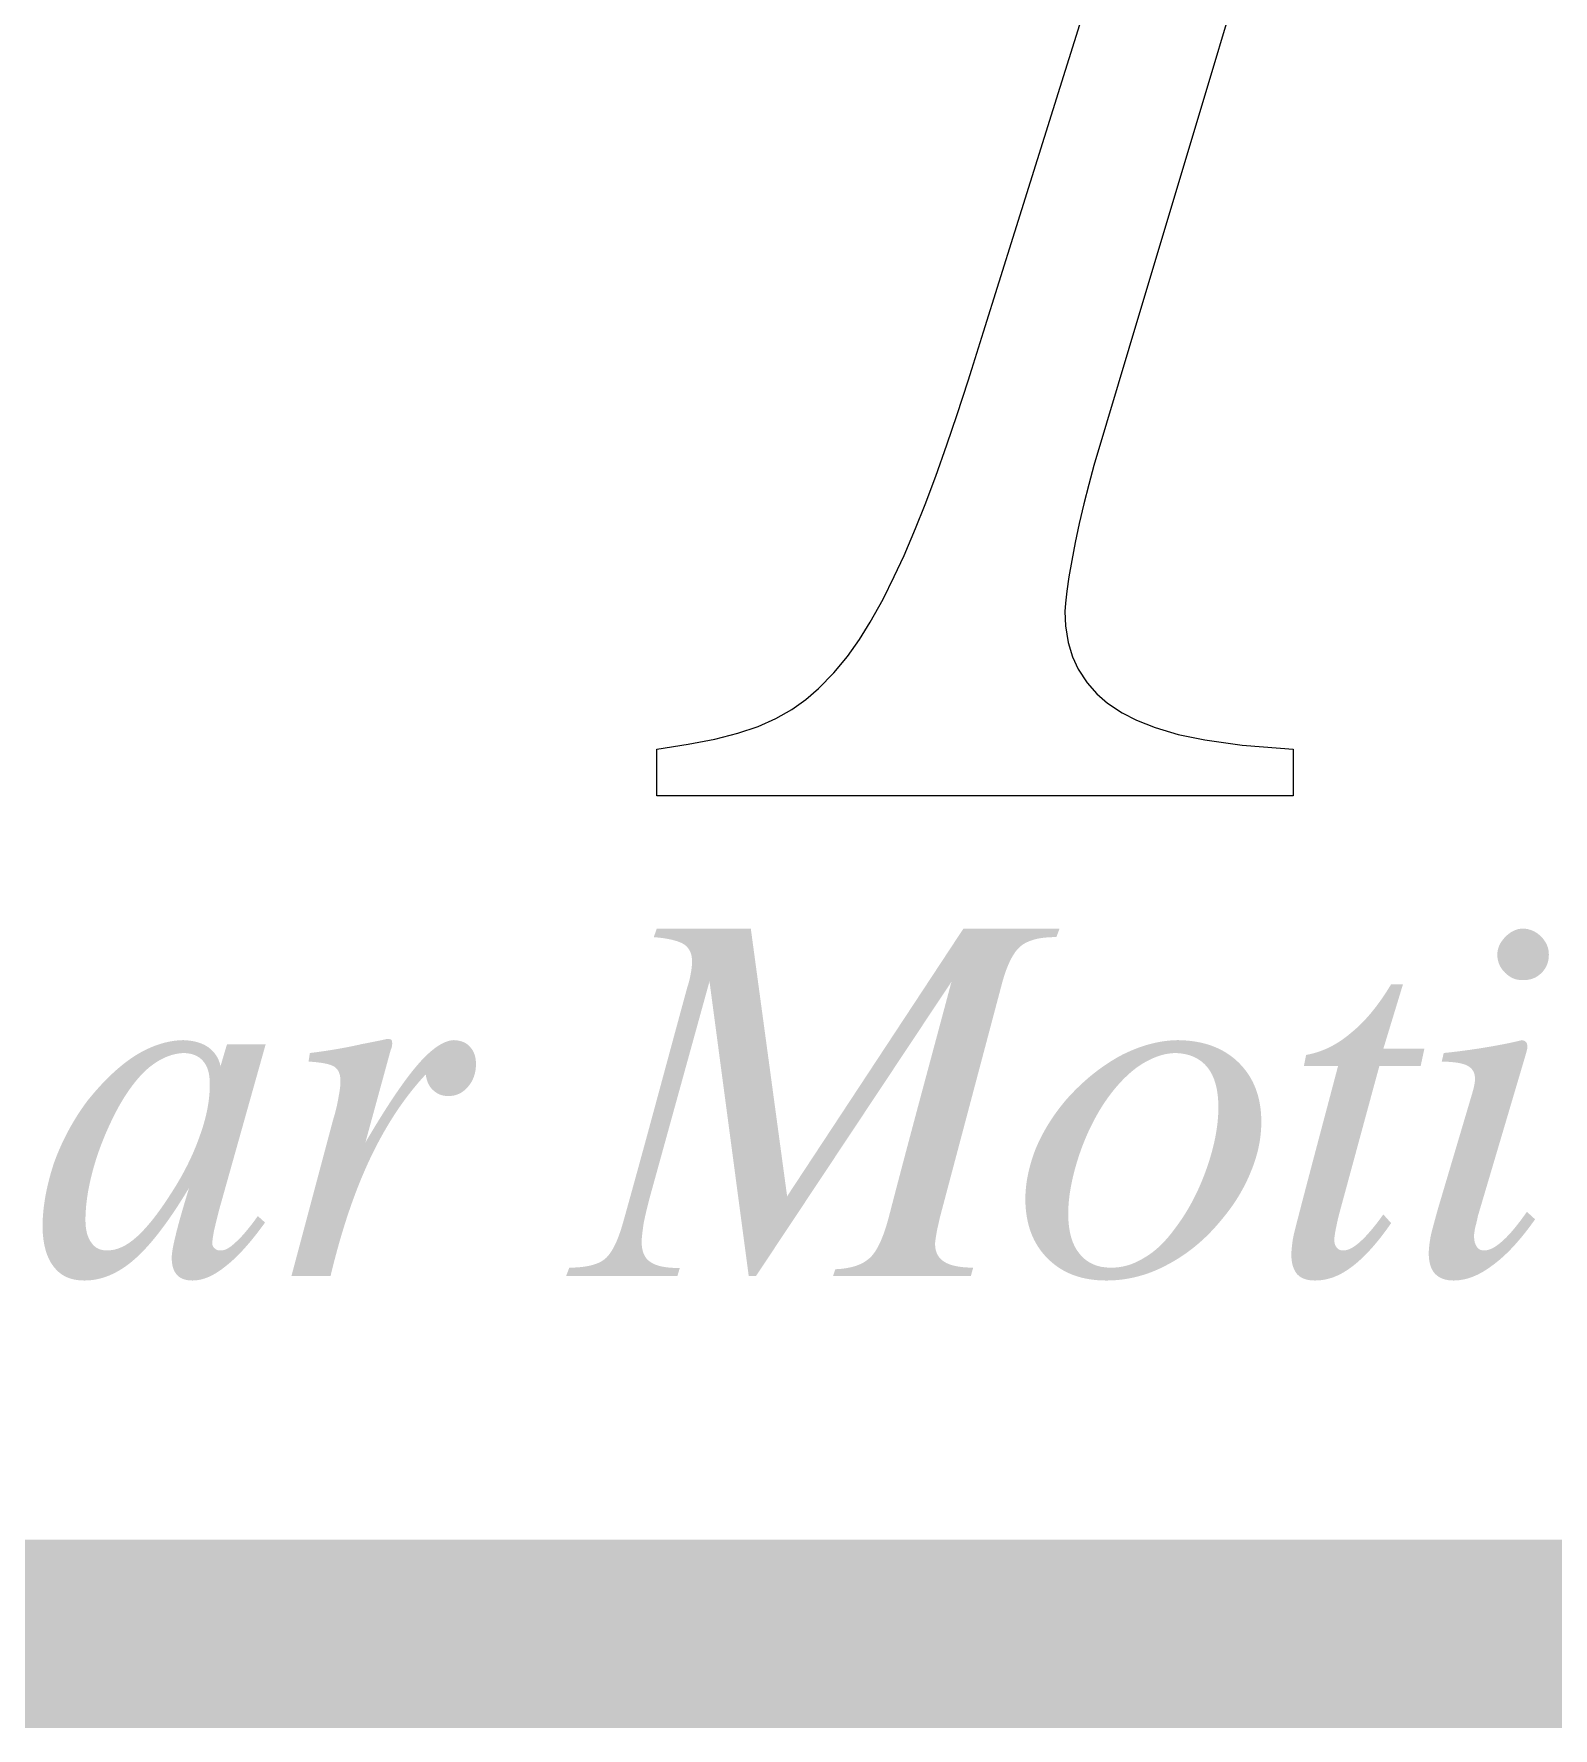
# Model space of a CAD drawing. Header units: millimetres. Extents: x 1167 to 1422, y 250 to 431.
# Drawn here: x 1287.38 to 1294.2, y 249.58 to 257.18 of the extents above; entities that cross this region are included whole.
import ezdxf

# ---------------------------------------------------------------- set-up
doc = ezdxf.new("R2010")
doc.units = ezdxf.units.MM
doc.header["$LTSCALE"] = 10
doc.layers.get('0').update_dxf_attribs({"linetype": 'CONTINUOUS'})

msp = doc.modelspace()

# ---------------------------------------------------------------- hatches: boundary and pattern name
h = msp.add_hatch(color=4)
edge = h.paths.add_edge_path()
edge.add_spline(control_points=[(1290.5988, 253.1628), (1290.4582, 253.1628), (1290.3175, 253.1628), (1290.1769, 253.1628)], knot_values=[0, 0, 0, 0, 1, 1, 1, 1], degree=3, periodic=0)
edge.add_spline(control_points=[(1290.1769, 253.1628), (1290.1725, 253.1499), (1290.1681, 253.137), (1290.1637, 253.124)], knot_values=[0, 0, 0, 0, 1, 1, 1, 1], degree=3, periodic=0)
edge.add_spline(control_points=[(1290.1637, 253.124), (1290.2262, 253.1194), (1290.2709, 253.1083), (1290.2971, 253.0931)], knot_values=[0, 0, 0, 0, 1, 1, 1, 1], degree=3, periodic=0)
edge.add_spline(control_points=[(1290.2971, 253.0931), (1290.3234, 253.0761), (1290.3353, 253.0498), (1290.3353, 252.9978), (1290.3333, 252.9794), (1290.3293, 252.9604)], knot_values=[0, 0, 0, 0, 0.670886, 0.670886, 1, 1, 1, 1], degree=3, periodic=0)
edge.add_spline(control_points=[(1290.3293, 252.9604), (1290.3261, 252.94), (1290.3208, 252.9196), (1290.3136, 252.8979)], knot_values=[0, 0, 0, 0, 1, 1, 1, 1], degree=3, periodic=0)
edge.add_spline(control_points=[(1290.3136, 252.8979), (1290.2174, 252.5457), (1290.1236, 252.1927), (1290.0007, 251.7544), (1289.9717, 251.7006), (1289.9094, 251.6538), (1289.8575, 251.6413), (1289.7845, 251.6413)], knot_values=[0, 0, 0, 0, 0.666954, 0.666954, 0.831512, 0.831512, 1, 1, 1, 1], degree=3, periodic=0)
edge.add_spline(control_points=[(1289.7845, 251.6413), (1289.7797, 251.6286), (1289.7749, 251.6159), (1289.77, 251.6032)], knot_values=[0, 0, 0, 0, 1, 1, 1, 1], degree=3, periodic=0)
edge.add_spline(control_points=[(1289.77, 251.6032), (1289.9365, 251.6032), (1290.103, 251.6032), (1290.2695, 251.6032)], knot_values=[0, 0, 0, 0, 1, 1, 1, 1], degree=3, periodic=0)
edge.add_spline(control_points=[(1290.2695, 251.6032), (1290.273, 251.6153), (1290.2765, 251.6273), (1290.2801, 251.6394)], knot_values=[0, 0, 0, 0, 1, 1, 1, 1], degree=3, periodic=0)
edge.add_spline(control_points=[(1290.2801, 251.6394), (1290.2176, 251.6394), (1290.1729, 251.6486), (1290.148, 251.667)], knot_values=[0, 0, 0, 0, 1, 1, 1, 1], degree=3, periodic=0)
edge.add_spline(control_points=[(1290.148, 251.667), (1290.1223, 251.6834), (1290.1092, 251.7136), (1290.1092, 251.7774), (1290.1131, 251.8043), (1290.1177, 251.8378)], knot_values=[0, 0, 0, 0, 0.680412, 0.680412, 1, 1, 1, 1], degree=3, periodic=0)
edge.add_spline(control_points=[(1290.1177, 251.8378), (1290.1236, 251.8687), (1290.1322, 251.9049), (1290.142, 251.9436)], knot_values=[0, 0, 0, 0, 1, 1, 1, 1], degree=3, periodic=0)
edge.add_spline(control_points=[(1290.142, 251.9436), (1290.2325, 252.271), (1290.323, 252.5983), (1290.4135, 252.9256)], knot_values=[0, 0, 0, 0, 1, 1, 1, 1], degree=3, periodic=0)
edge.add_spline(control_points=[(1290.4135, 252.9256), (1290.4722, 252.4848), (1290.5309, 252.044), (1290.5896, 251.6032)], knot_values=[0, 0, 0, 0, 1, 1, 1, 1], degree=3, periodic=0)
edge.add_spline(control_points=[(1290.5896, 251.6032), (1290.6003, 251.6032), (1290.6111, 251.6032), (1290.6218, 251.6032)], knot_values=[0, 0, 0, 0, 1, 1, 1, 1], degree=3, periodic=0)
edge.add_spline(control_points=[(1290.6218, 251.6032), (1290.9143, 252.0435), (1291.2068, 252.4839), (1291.4992, 252.9242)], knot_values=[0, 0, 0, 0, 1, 1, 1, 1], degree=3, periodic=0)
edge.add_spline(control_points=[(1291.4992, 252.9242), (1291.4061, 252.5746), (1291.3105, 252.2256), (1291.1949, 251.7787), (1291.166, 251.7149), (1291.1325, 251.6847)], knot_values=[0, 0, 0, 0, 0.783829, 0.783829, 1, 1, 1, 1], degree=3, periodic=0)
edge.add_spline(control_points=[(1291.1325, 251.6847), (1291.0996, 251.6538), (1291.0477, 251.6367), (1290.978, 251.6341)], knot_values=[0, 0, 0, 0, 1, 1, 1, 1], degree=3, periodic=0)
edge.add_spline(control_points=[(1290.978, 251.6341), (1290.9745, 251.6238), (1290.971, 251.6135), (1290.9675, 251.6032)], knot_values=[0, 0, 0, 0, 1, 1, 1, 1], degree=3, periodic=0)
edge.add_spline(control_points=[(1290.9675, 251.6032), (1291.1737, 251.6032), (1291.3798, 251.6032), (1291.586, 251.6032)], knot_values=[0, 0, 0, 0, 1, 1, 1, 1], degree=3, periodic=0)
edge.add_spline(control_points=[(1291.586, 251.6032), (1291.5895, 251.6159), (1291.593, 251.6286), (1291.5965, 251.6413)], knot_values=[0, 0, 0, 0, 1, 1, 1, 1], degree=3, periodic=0)
edge.add_spline(control_points=[(1291.5965, 251.6413), (1291.5354, 251.6413), (1291.492, 251.6512), (1291.4657, 251.6683)], knot_values=[0, 0, 0, 0, 1, 1, 1, 1], degree=3, periodic=0)
edge.add_spline(control_points=[(1291.4657, 251.6683), (1291.4394, 251.6847), (1291.4256, 251.7116), (1291.4256, 251.757), (1291.4282, 251.7715), (1291.4309, 251.7885)], knot_values=[0, 0, 0, 0, 0.782609, 0.782609, 1, 1, 1, 1], degree=3, periodic=0)
edge.add_spline(control_points=[(1291.4309, 251.7885), (1291.4328, 251.805), (1291.4394, 251.8306), (1291.4473, 251.8668)], knot_values=[0, 0, 0, 0, 1, 1, 1, 1], degree=3, periodic=0)
edge.add_spline(control_points=[(1291.4473, 251.8668), (1291.5408, 252.2192), (1291.6344, 252.5717), (1291.7279, 252.9242)], knot_values=[0, 0, 0, 0, 1, 1, 1, 1], degree=3, periodic=0)
edge.add_spline(control_points=[(1291.7279, 252.9242), (1291.7496, 253.0011), (1291.7759, 253.0544), (1291.8075, 253.082)], knot_values=[0, 0, 0, 0, 1, 1, 1, 1], degree=3, periodic=0)
edge.add_spline(control_points=[(1291.8075, 253.082), (1291.8384, 253.1083), (1291.887, 253.1227), (1291.9521, 253.124)], knot_values=[0, 0, 0, 0, 1, 1, 1, 1], degree=3, periodic=0)
edge.add_spline(control_points=[(1291.9521, 253.124), (1291.958, 253.124), (1291.9639, 253.124), (1291.9698, 253.124)], knot_values=[0, 0, 0, 0, 1, 1, 1, 1], degree=3, periodic=0)
edge.add_spline(control_points=[(1291.9698, 253.124), (1291.9746, 253.137), (1291.9794, 253.1499), (1291.9843, 253.1628)], knot_values=[0, 0, 0, 0, 1, 1, 1, 1], degree=3, periodic=0)
edge.add_spline(control_points=[(1291.9843, 253.1628), (1291.8405, 253.1628), (1291.6968, 253.1628), (1291.5531, 253.1628)], knot_values=[0, 0, 0, 0, 1, 1, 1, 1], degree=3, periodic=0)
edge.add_spline(control_points=[(1291.5531, 253.1628), (1291.2893, 252.7623), (1291.0256, 252.3619), (1290.7618, 251.9614)], knot_values=[0, 0, 0, 0, 1, 1, 1, 1], degree=3, periodic=0)
edge.add_spline(control_points=[(1290.7618, 251.9614), (1290.7075, 252.3619), (1290.6531, 252.7623), (1290.5988, 253.1628)], knot_values=[0, 0, 0, 0, 1, 1, 1, 1], degree=3, periodic=0)
h = msp.add_hatch(color=4)
edge = h.paths.add_edge_path()
edge.add_spline(control_points=[(1294.1459, 252.963), (1294.1682, 252.9847), (1294.1794, 253.0123), (1294.1794, 253.0761), (1294.1682, 253.1023), (1294.1446, 253.1267)], knot_values=[0, 0, 0, 0, 0.525773, 0.525773, 1, 1, 1, 1], degree=3, periodic=0)
edge.add_spline(control_points=[(1294.1446, 253.1267), (1294.1216, 253.1497), (1294.094, 253.1615), (1294.0624, 253.1628)], knot_values=[0, 0, 0, 0, 1, 1, 1, 1], degree=3, periodic=0)
edge.add_spline(control_points=[(1294.0624, 253.1628), (1294.0335, 253.1615), (1294.0085, 253.1497), (1293.9842, 253.1254)], knot_values=[0, 0, 0, 0, 1, 1, 1, 1], degree=3, periodic=0)
edge.add_spline(control_points=[(1293.9842, 253.1254), (1293.9606, 253.101), (1293.9481, 253.0747), (1293.9481, 253.0136), (1293.9606, 252.986), (1293.9829, 252.9643)], knot_values=[0, 0, 0, 0, 0.473118, 0.473118, 1, 1, 1, 1], degree=3, periodic=0)
edge.add_spline(control_points=[(1293.9829, 252.9643), (1294.0059, 252.9413), (1294.0322, 252.9302), (1294.0624, 252.9315)], knot_values=[0, 0, 0, 0, 1, 1, 1, 1], degree=3, periodic=0)
edge.add_spline(control_points=[(1294.0624, 252.9315), (1294.0959, 252.9302), (1294.1242, 252.9413), (1294.1459, 252.963)], knot_values=[0, 0, 0, 0, 1, 1, 1, 1], degree=3, periodic=0)
h = msp.add_hatch(color=4)
edge = h.paths.add_edge_path()
edge.add_spline(control_points=[(1293.4367, 252.6232), (1293.4661, 252.7196), (1293.4955, 252.816), (1293.5248, 252.9124)], knot_values=[0, 0, 0, 0, 1, 1, 1, 1], degree=3, periodic=0)
edge.add_spline(control_points=[(1293.5248, 252.9124), (1293.5071, 252.9124), (1293.4893, 252.9124), (1293.4716, 252.9124)], knot_values=[0, 0, 0, 0, 1, 1, 1, 1], degree=3, periodic=0)
edge.add_spline(control_points=[(1293.4716, 252.9124), (1293.4137, 252.8158), (1293.3526, 252.7428), (1293.2889, 252.6922)], knot_values=[0, 0, 0, 0, 1, 1, 1, 1], degree=3, periodic=0)
edge.add_spline(control_points=[(1293.2889, 252.6922), (1293.2264, 252.639), (1293.16, 252.6081), (1293.0904, 252.5956)], knot_values=[0, 0, 0, 0, 1, 1, 1, 1], degree=3, periodic=0)
edge.add_spline(control_points=[(1293.0904, 252.5956), (1293.0871, 252.5792), (1293.0838, 252.5628), (1293.0805, 252.5463)], knot_values=[0, 0, 0, 0, 1, 1, 1, 1], degree=3, periodic=0)
edge.add_spline(control_points=[(1293.0805, 252.5463), (1293.1316, 252.5463), (1293.1826, 252.5463), (1293.2337, 252.5463)], knot_values=[0, 0, 0, 0, 1, 1, 1, 1], degree=3, periodic=0)
edge.add_spline(control_points=[(1293.2337, 252.5463), (1293.1697, 252.3034), (1293.1043, 252.0608), (1293.0358, 251.7945), (1293.0312, 251.7741), (1293.0286, 251.7544)], knot_values=[0, 0, 0, 0, 0.913628, 0.913628, 1, 1, 1, 1], degree=3, periodic=0)
edge.add_spline(control_points=[(1293.0286, 251.7544), (1293.0266, 251.734), (1293.024, 251.7162), (1293.024, 251.6597), (1293.0339, 251.6308), (1293.0503, 251.6117)], knot_values=[0, 0, 0, 0, 0.27907, 0.27907, 1, 1, 1, 1], degree=3, periodic=0)
edge.add_spline(control_points=[(1293.0503, 251.6117), (1293.0687, 251.592), (1293.095, 251.5835), (1293.1863, 251.5835), (1293.2415, 251.6032), (1293.2974, 251.6466)], knot_values=[0, 0, 0, 0, 0.395683, 0.395683, 1, 1, 1, 1], degree=3, periodic=0)
edge.add_spline(control_points=[(1293.2974, 251.6466), (1293.3526, 251.6886), (1293.4118, 251.7537), (1293.4716, 251.8411)], knot_values=[0, 0, 0, 0, 1, 1, 1, 1], degree=3, periodic=0)
edge.add_spline(control_points=[(1293.4716, 251.8411), (1293.46, 251.854), (1293.4484, 251.867), (1293.4367, 251.8799)], knot_values=[0, 0, 0, 0, 1, 1, 1, 1], degree=3, periodic=0)
edge.add_spline(control_points=[(1293.4367, 251.8799), (1293.396, 251.8234), (1293.3612, 251.7826), (1293.3322, 251.757)], knot_values=[0, 0, 0, 0, 1, 1, 1, 1], degree=3, periodic=0)
edge.add_spline(control_points=[(1293.3322, 251.757), (1293.3033, 251.7307), (1293.2777, 251.7176), (1293.2573, 251.7189)], knot_values=[0, 0, 0, 0, 1, 1, 1, 1], degree=3, periodic=0)
edge.add_spline(control_points=[(1293.2573, 251.7189), (1293.2455, 251.7176), (1293.2356, 251.7208), (1293.2284, 251.7307)], knot_values=[0, 0, 0, 0, 1, 1, 1, 1], degree=3, periodic=0)
edge.add_spline(control_points=[(1293.2284, 251.7307), (1293.2212, 251.7379), (1293.2166, 251.7498), (1293.2166, 251.7761), (1293.2192, 251.7905), (1293.2225, 251.8102)], knot_values=[0, 0, 0, 0, 0.65, 0.65, 1, 1, 1, 1], degree=3, periodic=0)
edge.add_spline(control_points=[(1293.2225, 251.8102), (1293.2264, 251.8293), (1293.231, 251.851), (1293.2369, 251.876)], knot_values=[0, 0, 0, 0, 1, 1, 1, 1], degree=3, periodic=0)
edge.add_spline(control_points=[(1293.2369, 251.876), (1293.2976, 252.0994), (1293.3583, 252.3229), (1293.419, 252.5463)], knot_values=[0, 0, 0, 0, 1, 1, 1, 1], degree=3, periodic=0)
edge.add_spline(control_points=[(1293.419, 252.5463), (1293.4808, 252.5463), (1293.5426, 252.5463), (1293.6043, 252.5463)], knot_values=[0, 0, 0, 0, 1, 1, 1, 1], degree=3, periodic=0)
edge.add_spline(control_points=[(1293.6043, 252.5463), (1293.6098, 252.572), (1293.6153, 252.5976), (1293.6208, 252.6232)], knot_values=[0, 0, 0, 0, 1, 1, 1, 1], degree=3, periodic=0)
edge.add_spline(control_points=[(1293.6208, 252.6232), (1293.5594, 252.6232), (1293.4981, 252.6232), (1293.4367, 252.6232)], knot_values=[0, 0, 0, 0, 1, 1, 1, 1], degree=3, periodic=0)
h = msp.add_hatch(color=4)
edge = h.paths.add_edge_path()
edge.add_spline(control_points=[(1288.4221, 252.6429), (1288.3642, 252.6429), (1288.3064, 252.6429), (1288.2486, 252.6429)], knot_values=[0, 0, 0, 0, 1, 1, 1, 1], degree=3, periodic=0)
edge.add_spline(control_points=[(1288.2486, 252.6429), (1288.2389, 252.6103), (1288.2293, 252.5777), (1288.2196, 252.545)], knot_values=[0, 0, 0, 0, 1, 1, 1, 1], degree=3, periodic=0)
edge.add_spline(control_points=[(1288.2196, 252.545), (1288.2124, 252.5812), (1288.1933, 252.6094), (1288.1644, 252.6305)], knot_values=[0, 0, 0, 0, 1, 1, 1, 1], degree=3, periodic=0)
edge.add_spline(control_points=[(1288.1644, 252.6305), (1288.1355, 252.6502), (1288.098, 252.6607), (1288.0527, 252.662)], knot_values=[0, 0, 0, 0, 1, 1, 1, 1], degree=3, periodic=0)
edge.add_spline(control_points=[(1288.0527, 252.662), (1287.9804, 252.6607), (1287.9081, 252.637), (1287.8345, 252.591)], knot_values=[0, 0, 0, 0, 1, 1, 1, 1], degree=3, periodic=0)
edge.add_spline(control_points=[(1287.8345, 252.591), (1287.7629, 252.5444), (1287.6919, 252.4767), (1287.6216, 252.3886)], knot_values=[0, 0, 0, 0, 1, 1, 1, 1], degree=3, periodic=0)
edge.add_spline(control_points=[(1287.6216, 252.3886), (1287.5591, 252.3045), (1287.5098, 252.2131), (1287.4737, 252.1145)], knot_values=[0, 0, 0, 0, 1, 1, 1, 1], degree=3, periodic=0)
edge.add_spline(control_points=[(1287.4737, 252.1145), (1287.4402, 252.0146), (1287.4218, 251.918), (1287.4211, 251.8267)], knot_values=[0, 0, 0, 0, 1, 1, 1, 1], degree=3, periodic=0)
edge.add_spline(control_points=[(1287.4211, 251.8267), (1287.4218, 251.7471), (1287.4388, 251.6873), (1287.4704, 251.6466)], knot_values=[0, 0, 0, 0, 1, 1, 1, 1], degree=3, periodic=0)
edge.add_spline(control_points=[(1287.4704, 251.6466), (1287.5026, 251.6032), (1287.5486, 251.5835), (1287.6853, 251.5835), (1287.7599, 251.6141), (1287.9068, 251.7425), (1287.9889, 251.8497), (1288.079, 252.0002)], knot_values=[0, 0, 0, 0, 0.281404, 0.281404, 0.643209, 0.643209, 1, 1, 1, 1], degree=3, periodic=0)
edge.add_spline(control_points=[(1288.079, 252.0002), (1288.0488, 251.9016), (1288.0284, 251.8293), (1288.0179, 251.7846)], knot_values=[0, 0, 0, 0, 1, 1, 1, 1], degree=3, periodic=0)
edge.add_spline(control_points=[(1288.0179, 251.7846), (1288.0067, 251.7392), (1288.0008, 251.7064), (1288.0008, 251.6499), (1288.0093, 251.6249), (1288.0251, 251.6078)], knot_values=[0, 0, 0, 0, 0.360465, 0.360465, 1, 1, 1, 1], degree=3, periodic=0)
edge.add_spline(control_points=[(1288.0251, 251.6078), (1288.0415, 251.5907), (1288.0645, 251.5835), (1288.1408, 251.5835), (1288.1901, 251.6045), (1288.2439, 251.6486)], knot_values=[0, 0, 0, 0, 0.396552, 0.396552, 1, 1, 1, 1], degree=3, periodic=0)
edge.add_spline(control_points=[(1288.2439, 251.6486), (1288.2992, 251.6919), (1288.357, 251.757), (1288.4194, 251.8437)], knot_values=[0, 0, 0, 0, 1, 1, 1, 1], degree=3, periodic=0)
edge.add_spline(control_points=[(1288.4194, 251.8437), (1288.4087, 251.8534), (1288.398, 251.863), (1288.3872, 251.8727)], knot_values=[0, 0, 0, 0, 1, 1, 1, 1], degree=3, periodic=0)
edge.add_spline(control_points=[(1288.3872, 251.8727), (1288.3465, 251.8161), (1288.3123, 251.7761), (1288.286, 251.7537)], knot_values=[0, 0, 0, 0, 1, 1, 1, 1], degree=3, periodic=0)
edge.add_spline(control_points=[(1288.286, 251.7537), (1288.261, 251.7294), (1288.2393, 251.7176), (1288.2223, 251.7189)], knot_values=[0, 0, 0, 0, 1, 1, 1, 1], degree=3, periodic=0)
edge.add_spline(control_points=[(1288.2223, 251.7189), (1288.2117, 251.7176), (1288.2019, 251.7195), (1288.1947, 251.7268)], knot_values=[0, 0, 0, 0, 1, 1, 1, 1], degree=3, periodic=0)
edge.add_spline(control_points=[(1288.1947, 251.7268), (1288.1874, 251.732), (1288.1828, 251.7399), (1288.1828, 251.7616), (1288.1861, 251.7826), (1288.1907, 251.8089)], knot_values=[0, 0, 0, 0, 0.454545, 0.454545, 1, 1, 1, 1], degree=3, periodic=0)
edge.add_spline(control_points=[(1288.1907, 251.8089), (1288.1973, 251.8352), (1288.2052, 251.8681), (1288.215, 251.9062)], knot_values=[0, 0, 0, 0, 1, 1, 1, 1], degree=3, periodic=0)
edge.add_spline(control_points=[(1288.215, 251.9062), (1288.284, 252.1518), (1288.3531, 252.3974), (1288.4221, 252.6429)], knot_values=[0, 0, 0, 0, 1, 1, 1, 1], degree=3, periodic=0)
edge = h.paths.add_edge_path(flags=16)
edge.add_spline(control_points=[(1288.1414, 252.568), (1288.1625, 252.5444), (1288.1717, 252.5095), (1288.1717, 252.3939), (1288.1572, 252.3156), (1288.1263, 252.2315)], knot_values=[0, 0, 0, 0, 0.397727, 0.397727, 1, 1, 1, 1], degree=3, periodic=0)
edge.add_spline(control_points=[(1288.1263, 252.2315), (1288.0961, 252.1448), (1288.0527, 252.058), (1287.9949, 251.9699)], knot_values=[0, 0, 0, 0, 1, 1, 1, 1], degree=3, periodic=0)
edge.add_spline(control_points=[(1287.9949, 251.9699), (1287.9397, 251.8832), (1287.8888, 251.8198), (1287.7977, 251.7379), (1287.753, 251.7176), (1287.7109, 251.7189)], knot_values=[0, 0, 0, 0, 0.502003, 0.502003, 1, 1, 1, 1], degree=3, periodic=0)
edge.add_spline(control_points=[(1287.7109, 251.7189), (1287.6807, 251.7176), (1287.6564, 251.7294), (1287.64, 251.7537)], knot_values=[0, 0, 0, 0, 1, 1, 1, 1], degree=3, periodic=0)
edge.add_spline(control_points=[(1287.64, 251.7537), (1287.6229, 251.7761), (1287.6137, 251.8102), (1287.6137, 251.9266), (1287.6265, 252.0088), (1287.6794, 252.1901), (1287.7168, 252.2782), (1287.7629, 252.3636)], knot_values=[0, 0, 0, 0, 0.234644, 0.234644, 0.61988, 0.61988, 1, 1, 1, 1], degree=3, periodic=0)
edge.add_spline(control_points=[(1287.7629, 252.3636), (1287.8069, 252.4418), (1287.8542, 252.5023), (1287.9035, 252.543)], knot_values=[0, 0, 0, 0, 1, 1, 1, 1], degree=3, periodic=0)
edge.add_spline(control_points=[(1287.9035, 252.543), (1287.9541, 252.5825), (1288.0047, 252.6029), (1288.0553, 252.6042)], knot_values=[0, 0, 0, 0, 1, 1, 1, 1], degree=3, periodic=0)
edge.add_spline(control_points=[(1288.0553, 252.6042), (1288.0934, 252.6029), (1288.1224, 252.591), (1288.1414, 252.568)], knot_values=[0, 0, 0, 0, 1, 1, 1, 1], degree=3, periodic=0)
h = msp.add_hatch(color=4)
edge = h.paths.add_edge_path()
edge.add_spline(control_points=[(1289.3297, 252.4523), (1289.3534, 252.4793), (1289.3658, 252.5141), (1289.3658, 252.5864), (1289.3573, 252.6127), (1289.3389, 252.6318)], knot_values=[0, 0, 0, 0, 0.563636, 0.563636, 1, 1, 1, 1], degree=3, periodic=0)
edge.add_spline(control_points=[(1289.3389, 252.6318), (1289.3225, 252.6515), (1289.2982, 252.6607), (1289.2666, 252.662)], knot_values=[0, 0, 0, 0, 1, 1, 1, 1], degree=3, periodic=0)
edge.add_spline(control_points=[(1289.2666, 252.662), (1289.2213, 252.6607), (1289.1644, 252.6228), (1289.0346, 252.4694), (1288.959, 252.3551), (1288.8696, 252.2026)], knot_values=[0, 0, 0, 0, 0.498754, 0.498754, 1, 1, 1, 1], degree=3, periodic=0)
edge.add_spline(control_points=[(1288.8696, 252.2026), (1288.9073, 252.3404), (1288.945, 252.4782), (1288.9827, 252.616)], knot_values=[0, 0, 0, 0, 1, 1, 1, 1], degree=3, periodic=0)
edge.add_spline(control_points=[(1288.9827, 252.616), (1288.9853, 252.6226), (1288.9879, 252.6285), (1288.9886, 252.6344)], knot_values=[0, 0, 0, 0, 1, 1, 1, 1], degree=3, periodic=0)
edge.add_spline(control_points=[(1288.9886, 252.6344), (1288.9899, 252.639), (1288.9899, 252.6443), (1288.9899, 252.6561), (1288.9886, 252.6607), (1288.9866, 252.6633)], knot_values=[0, 0, 0, 0, 0.388889, 0.388889, 1, 1, 1, 1], degree=3, periodic=0)
edge.add_spline(control_points=[(1288.9866, 252.6633), (1288.984, 252.6659), (1288.9768, 252.6666), (1288.9662, 252.6679)], knot_values=[0, 0, 0, 0, 1, 1, 1, 1], degree=3, periodic=0)
edge.add_spline(control_points=[(1288.9662, 252.6679), (1288.9662, 252.6666), (1288.9288, 252.6587), (1288.8539, 252.6443)], knot_values=[0, 0, 0, 0, 1, 1, 1, 1], degree=3, periodic=0)
edge.add_spline(control_points=[(1288.8539, 252.6443), (1288.7796, 252.6272), (1288.7014, 252.614), (1288.6205, 252.6042)], knot_values=[0, 0, 0, 0, 1, 1, 1, 1], degree=3, periodic=0)
edge.add_spline(control_points=[(1288.6205, 252.6042), (1288.6186, 252.5915), (1288.6166, 252.5788), (1288.6146, 252.566)], knot_values=[0, 0, 0, 0, 1, 1, 1, 1], degree=3, periodic=0)
edge.add_spline(control_points=[(1288.6146, 252.566), (1288.6725, 252.5621), (1288.7112, 252.5549), (1288.7303, 252.543)], knot_values=[0, 0, 0, 0, 1, 1, 1, 1], degree=3, periodic=0)
edge.add_spline(control_points=[(1288.7303, 252.543), (1288.7494, 252.5299), (1288.7579, 252.5082), (1288.7579, 252.4609), (1288.7553, 252.4385), (1288.7494, 252.4083)], knot_values=[0, 0, 0, 0, 0.638889, 0.638889, 1, 1, 1, 1], degree=3, periodic=0)
edge.add_spline(control_points=[(1288.7494, 252.4083), (1288.7448, 252.3768), (1288.7362, 252.3419), (1288.7244, 252.3032)], knot_values=[0, 0, 0, 0, 1, 1, 1, 1], degree=3, periodic=0)
edge.add_spline(control_points=[(1288.7244, 252.3032), (1288.6622, 252.0698), (1288.6, 251.8365), (1288.5377, 251.6032)], knot_values=[0, 0, 0, 0, 1, 1, 1, 1], degree=3, periodic=0)
edge.add_spline(control_points=[(1288.5377, 251.6032), (1288.5962, 251.6032), (1288.6547, 251.6032), (1288.7132, 251.6032)], knot_values=[0, 0, 0, 0, 1, 1, 1, 1], degree=3, periodic=0)
edge.add_spline(control_points=[(1288.7132, 251.6032), (1288.7612, 251.8043), (1288.8196, 251.9802), (1288.9623, 252.2815), (1289.0458, 252.407), (1289.1404, 252.5082)], knot_values=[0, 0, 0, 0, 0.502675, 0.502675, 1, 1, 1, 1], degree=3, periodic=0)
edge.add_spline(control_points=[(1289.1404, 252.5082), (1289.1444, 252.478), (1289.1549, 252.4537), (1289.1739, 252.4372)], knot_values=[0, 0, 0, 0, 1, 1, 1, 1], degree=3, periodic=0)
edge.add_spline(control_points=[(1289.1739, 252.4372), (1289.1937, 252.4188), (1289.2153, 252.4103), (1289.2416, 252.4116)], knot_values=[0, 0, 0, 0, 1, 1, 1, 1], degree=3, periodic=0)
edge.add_spline(control_points=[(1289.2416, 252.4116), (1289.2751, 252.4103), (1289.3054, 252.4241), (1289.3297, 252.4523)], knot_values=[0, 0, 0, 0, 1, 1, 1, 1], degree=3, periodic=0)
h = msp.add_hatch(color=4)
edge = h.paths.add_edge_path()
edge.add_spline(control_points=[(1292.8433, 252.0738), (1292.8748, 252.1494), (1292.8893, 252.2243), (1292.8893, 252.4057), (1292.8558, 252.4938), (1292.721, 252.6272), (1292.629, 252.6607), (1292.5146, 252.662)], knot_values=[0, 0, 0, 0, 0.246958, 0.246958, 0.625325, 0.625325, 1, 1, 1, 1], degree=3, periodic=0)
edge.add_spline(control_points=[(1292.5146, 252.662), (1292.4292, 252.6607), (1292.3431, 252.637), (1292.255, 252.591)], knot_values=[0, 0, 0, 0, 1, 1, 1, 1], degree=3, periodic=0)
edge.add_spline(control_points=[(1292.255, 252.591), (1292.1683, 252.543), (1292.0874, 252.478), (1292.0132, 252.3939)], knot_values=[0, 0, 0, 0, 1, 1, 1, 1], degree=3, periodic=0)
edge.add_spline(control_points=[(1292.0132, 252.3939), (1291.954, 252.3242), (1291.9087, 252.2506), (1291.8771, 252.175)], knot_values=[0, 0, 0, 0, 1, 1, 1, 1], degree=3, periodic=0)
edge.add_spline(control_points=[(1291.8771, 252.175), (1291.8469, 252.0974), (1291.8311, 252.0232), (1291.8305, 251.9496)], knot_values=[0, 0, 0, 0, 1, 1, 1, 1], degree=3, periodic=0)
edge.add_spline(control_points=[(1291.8305, 251.9496), (1291.8311, 251.8378), (1291.864, 251.7485), (1291.9304, 251.6827)], knot_values=[0, 0, 0, 0, 1, 1, 1, 1], degree=3, periodic=0)
edge.add_spline(control_points=[(1291.9304, 251.6827), (1291.9974, 251.615), (1292.0855, 251.5835), (1292.2872, 251.5835), (1292.3793, 251.6065), (1292.468, 251.6545)], knot_values=[0, 0, 0, 0, 0.540717, 0.540717, 1, 1, 1, 1], degree=3, periodic=0)
edge.add_spline(control_points=[(1292.468, 251.6545), (1292.558, 251.7018), (1292.6402, 251.7688), (1292.7125, 251.8582)], knot_values=[0, 0, 0, 0, 1, 1, 1, 1], degree=3, periodic=0)
edge.add_spline(control_points=[(1292.7125, 251.8582), (1292.769, 251.9252), (1292.8124, 251.9969), (1292.8433, 252.0738)], knot_values=[0, 0, 0, 0, 1, 1, 1, 1], degree=3, periodic=0)
edge = h.paths.add_edge_path(flags=16)
edge.add_spline(control_points=[(1292.6474, 252.5404), (1292.6809, 252.4984), (1292.6967, 252.4385), (1292.6967, 252.2769), (1292.6787, 252.1841), (1292.6067, 251.9811), (1292.5593, 251.8917), (1292.5002, 251.8148)], knot_values=[0, 0, 0, 0, 0.314666, 0.314666, 0.655999, 0.655999, 1, 1, 1, 1], degree=3, periodic=0)
edge.add_spline(control_points=[(1292.5002, 251.8148), (1292.4594, 251.7583), (1292.4147, 251.7149), (1292.3648, 251.686)], knot_values=[0, 0, 0, 0, 1, 1, 1, 1], degree=3, periodic=0)
edge.add_spline(control_points=[(1292.3648, 251.686), (1292.3142, 251.6545), (1292.2649, 251.6407), (1292.2156, 251.6413)], knot_values=[0, 0, 0, 0, 1, 1, 1, 1], degree=3, periodic=0)
edge.add_spline(control_points=[(1292.2156, 251.6413), (1292.1551, 251.6407), (1292.1072, 251.661), (1292.073, 251.7044)], knot_values=[0, 0, 0, 0, 1, 1, 1, 1], degree=3, periodic=0)
edge.add_spline(control_points=[(1292.073, 251.7044), (1292.0395, 251.7452), (1292.023, 251.805), (1292.023, 251.9542), (1292.0371, 252.0338), (1292.0901, 252.2059), (1292.1262, 252.2867), (1292.1722, 252.361)], knot_values=[0, 0, 0, 0, 0.352778, 0.352778, 0.678648, 0.678648, 1, 1, 1, 1], degree=3, periodic=0)
edge.add_spline(control_points=[(1292.1722, 252.361), (1292.2215, 252.4385), (1292.2741, 252.497), (1292.3319, 252.5404)], knot_values=[0, 0, 0, 0, 1, 1, 1, 1], degree=3, periodic=0)
edge.add_spline(control_points=[(1292.3319, 252.5404), (1292.3898, 252.5812), (1292.4476, 252.6029), (1292.5028, 252.6042)], knot_values=[0, 0, 0, 0, 1, 1, 1, 1], degree=3, periodic=0)
edge.add_spline(control_points=[(1292.5028, 252.6042), (1292.5653, 252.6029), (1292.6139, 252.5812), (1292.6474, 252.5404)], knot_values=[0, 0, 0, 0, 1, 1, 1, 1], degree=3, periodic=0)
h = msp.add_hatch(color=4)
edge = h.paths.add_edge_path()
edge.add_spline(control_points=[(1294.0749, 252.595), (1294.0769, 252.6029), (1294.0795, 252.6101), (1294.0808, 252.6173)], knot_values=[0, 0, 0, 0, 1, 1, 1, 1], degree=3, periodic=0)
edge.add_spline(control_points=[(1294.0808, 252.6173), (1294.0828, 252.6226), (1294.0828, 252.6285), (1294.0828, 252.6416), (1294.0815, 252.6475), (1294.0769, 252.6535)], knot_values=[0, 0, 0, 0, 0.45, 0.45, 1, 1, 1, 1], degree=3, periodic=0)
edge.add_spline(control_points=[(1294.0769, 252.6535), (1294.0723, 252.6587), (1294.0664, 252.6607), (1294.0578, 252.662)], knot_values=[0, 0, 0, 0, 1, 1, 1, 1], degree=3, periodic=0)
edge.add_spline(control_points=[(1294.0578, 252.662), (1294.0552, 252.6607), (1294.0447, 252.6587), (1294.023, 252.6535)], knot_values=[0, 0, 0, 0, 1, 1, 1, 1], degree=3, periodic=0)
edge.add_spline(control_points=[(1294.023, 252.6535), (1293.9218, 252.6318), (1293.816, 252.6153), (1293.7075, 252.6042)], knot_values=[0, 0, 0, 0, 1, 1, 1, 1], degree=3, periodic=0)
edge.add_spline(control_points=[(1293.7075, 252.6042), (1293.7047, 252.5915), (1293.7018, 252.5788), (1293.699, 252.566)], knot_values=[0, 0, 0, 0, 1, 1, 1, 1], degree=3, periodic=0)
edge.add_spline(control_points=[(1293.699, 252.566), (1293.7542, 252.5647), (1293.7943, 252.5588), (1293.816, 252.5463)], knot_values=[0, 0, 0, 0, 1, 1, 1, 1], degree=3, periodic=0)
edge.add_spline(control_points=[(1293.816, 252.5463), (1293.8377, 252.5345), (1293.8482, 252.5141), (1293.8482, 252.474), (1293.8436, 252.4491), (1293.8324, 252.4129)], knot_values=[0, 0, 0, 0, 0.655738, 0.655738, 1, 1, 1, 1], degree=3, periodic=0)
edge.add_spline(control_points=[(1293.8324, 252.4129), (1293.8322, 252.412), (1293.832, 252.4112), (1293.8317, 252.4103)], knot_values=[0, 0, 0, 0, 1, 1, 1, 1], degree=3, periodic=0)
edge.add_spline(control_points=[(1293.8317, 252.4103), (1293.7811, 252.2398), (1293.7305, 252.0694), (1293.6799, 251.899)], knot_values=[0, 0, 0, 0, 1, 1, 1, 1], degree=3, periodic=0)
edge.add_spline(control_points=[(1293.6799, 251.899), (1293.6655, 251.8464), (1293.6543, 251.8063), (1293.6484, 251.7787)], knot_values=[0, 0, 0, 0, 1, 1, 1, 1], degree=3, periodic=0)
edge.add_spline(control_points=[(1293.6484, 251.7787), (1293.6438, 251.7498), (1293.6405, 251.7261), (1293.6405, 251.6656), (1293.6497, 251.6341), (1293.6687, 251.6137)], knot_values=[0, 0, 0, 0, 0.326087, 0.326087, 1, 1, 1, 1], degree=3, periodic=0)
edge.add_spline(control_points=[(1293.6687, 251.6137), (1293.6885, 251.5933), (1293.7161, 251.5835), (1293.8074, 251.5835), (1293.8666, 251.6052), (1293.9277, 251.6525)], knot_values=[0, 0, 0, 0, 0.395683, 0.395683, 1, 1, 1, 1], degree=3, periodic=0)
edge.add_spline(control_points=[(1293.9277, 251.6525), (1293.9901, 251.6978), (1294.0532, 251.7669), (1294.1176, 251.8582)], knot_values=[0, 0, 0, 0, 1, 1, 1, 1], degree=3, periodic=0)
edge.add_spline(control_points=[(1294.1176, 251.8582), (1294.1054, 251.8694), (1294.0931, 251.8806), (1294.0808, 251.8917)], knot_values=[0, 0, 0, 0, 1, 1, 1, 1], degree=3, periodic=0)
edge.add_spline(control_points=[(1294.0808, 251.8917), (1294.0421, 251.8365), (1294.0072, 251.7932), (1293.9395, 251.732), (1293.9119, 251.7176), (1293.8902, 251.7189)], knot_values=[0, 0, 0, 0, 0.494911, 0.494911, 1, 1, 1, 1], degree=3, periodic=0)
edge.add_spline(control_points=[(1293.8902, 251.7189), (1293.8758, 251.7176), (1293.8653, 251.7222), (1293.8567, 251.734)], knot_values=[0, 0, 0, 0, 1, 1, 1, 1], degree=3, periodic=0)
edge.add_spline(control_points=[(1293.8567, 251.734), (1293.8482, 251.7452), (1293.8436, 251.7616), (1293.8436, 251.7918), (1293.8462, 251.8043), (1293.8482, 251.8188)], knot_values=[0, 0, 0, 0, 0.76087, 0.76087, 1, 1, 1, 1], degree=3, periodic=0)
edge.add_spline(control_points=[(1293.8482, 251.8188), (1293.8521, 251.8326), (1293.8567, 251.851), (1293.8613, 251.874)], knot_values=[0, 0, 0, 0, 1, 1, 1, 1], degree=3, periodic=0)
edge.add_spline(control_points=[(1293.8613, 251.874), (1293.9325, 252.1143), (1294.0037, 252.3546), (1294.0749, 252.595)], knot_values=[0, 0, 0, 0, 1, 1, 1, 1], degree=3, periodic=0)

# ---------------------------------------------------------------- linework, layer by layer
msp.add_lwpolyline([(1167.1787, 249.9985, 0.8461, 0.8461, 0), (1421.6603, 249.9985, 0.8461, 0.8461, 0), (1421.6603, 430.2834, 0.8461, 0.8461, 0), (1167.1787, 430.2834, 0.8461, 0.8461, 0)], format="xyseb", close=True)
msp.add_polyline3d([(1292.8297, 257.5527, 0), (1292.5681, 256.6779, 0), (1292.3474, 255.94, 0), (1292.195, 255.4303, 0), (1292.1382, 255.2401, 0), (1292.1147, 255.155, 0), (1292.0927, 255.0674, 0), (1292.0724, 254.9797, 0), (1292.0543, 254.8943, 0), (1292.0387, 254.8136, 0), (1292.026, 254.7399, 0), (1292.0165, 254.6755, 0), (1292.0105, 254.623, 0), (1292.0084, 254.5845, 0), (1292.0114, 254.5205, 0), (1292.0234, 254.4456, 0), (1292.0428, 254.3815, 0), (1292.0677, 254.3268, 0), (1292.1075, 254.2653, 0), (1292.152, 254.2153, 0), (1292.1991, 254.1745, 0), (1292.2643, 254.131, 0), (1292.3288, 254.0977, 0), (1292.4124, 254.0643, 0), (1292.5158, 254.0338, 0), (1292.6353, 254.0086, 0), (1292.803, 253.9857, 0), (1292.9759, 253.9714, 0), (1293.0324, 253.968, 0), (1293.0324, 253.9608, 0), (1293.0324, 253.9416, 0), (1293.0324, 253.9137, 0), (1293.0324, 253.8807, 0), (1293.0324, 253.8459, 0), (1293.0324, 253.8128, 0), (1293.0324, 253.785, 0), (1293.0324, 253.7657, 0), (1293.0324, 253.7585, 0), (1292.9345, 253.7585, 0), (1292.6721, 253.7585, 0), (1292.2921, 253.7585, 0), (1291.8417, 253.7585, 0), (1291.3677, 253.7585, 0), (1290.9172, 253.7585, 0), (1290.5373, 253.7585, 0), (1290.2748, 253.7585, 0), (1290.1769, 253.7585, 0), (1290.1769, 253.7657, 0), (1290.1769, 253.785, 0), (1290.1769, 253.8128, 0), (1290.1769, 253.8459, 0), (1290.1769, 253.8807, 0), (1290.1769, 253.9137, 0), (1290.1769, 253.9416, 0), (1290.1769, 253.9608, 0), (1290.1769, 253.968, 0), (1290.3172, 253.9893, 0), (1290.4373, 254.0122, 0), (1290.5412, 254.0386, 0), (1290.6318, 254.0695, 0), (1290.7115, 254.1053, 0), (1290.7823, 254.1459, 0), (1290.8456, 254.1907, 0), (1290.9026, 254.2392, 0), (1290.9713, 254.3095, 0), (1291.032, 254.3837, 0), (1291.0859, 254.46, 0), (1291.1342, 254.5371, 0), (1291.1922, 254.6409, 0), (1291.2426, 254.7414, 0), (1291.2866, 254.8368, 0), (1291.338, 254.9574, 0), (1291.3809, 255.065, 0), (1291.4287, 255.1924, 0), (1291.4784, 255.3323, 0), (1291.5247, 255.4693, 0), (1291.5734, 255.62, 0), (1291.5899, 255.6725, 0), (1291.6424, 255.8397, 0), (1291.7829, 256.288, 0), (1291.9863, 256.9369, 0), (1292.2275, 257.7063, 0)])

doc.saveas('drawing.dxf')
